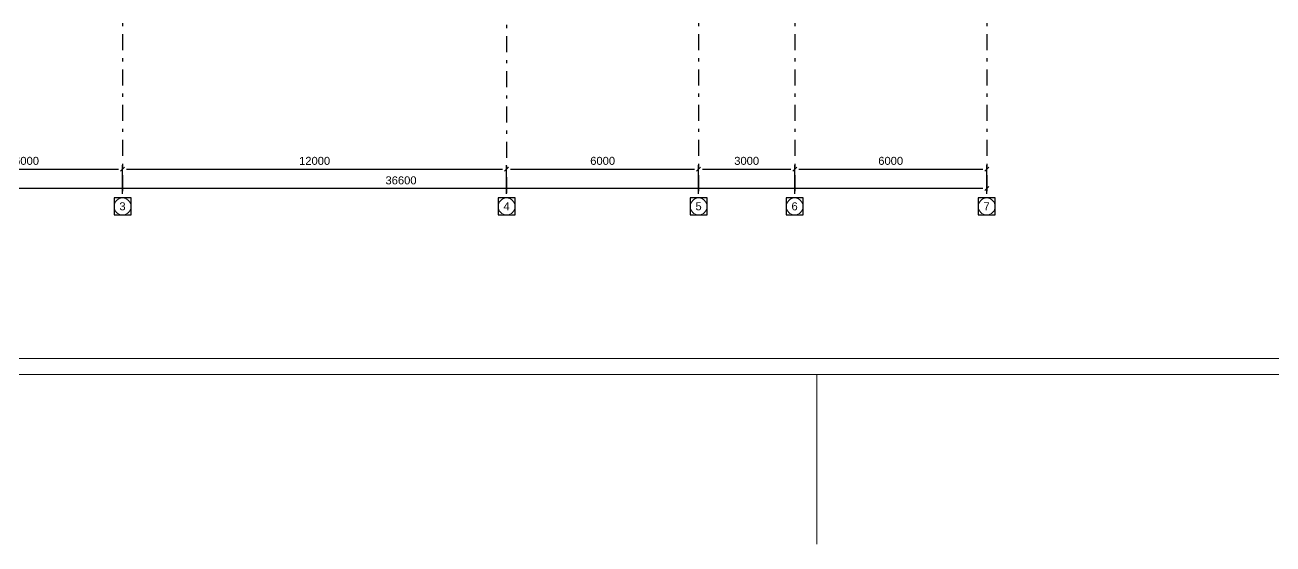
# Model space of a CAD drawing. Header units: metres. Extents: x -5 to 574, y -5 to 79.
# Drawn here: x 208.84 to 247.84, y -5.29 to 10.92 of the extents above; entities that cross this region are included whole.
import ezdxf
from ezdxf.enums import TextEntityAlignment as Align

# ---------------------------------------------------------------- set-up
doc = ezdxf.new("R2010")
doc.units = ezdxf.units.M
doc.header["$MEASUREMENT"] = 0
doc.linetypes.add('( Dashdot )', pattern=[1.001, 0.5, -0.25, 0.001, -0.25])
doc.layers.get('DEFPOINTS').update_dxf_attribs({"lineweight": 0})
doc.layers.add('Level 50', color=7, linetype='Continuous', lineweight=0)
doc.layers.add('YOLO_TABLE', color=1, linetype='Continuous')
doc.styles.add('Standard_0', font='arial.ttf')
doc.styles.add('Style-Arial', font='arial.ttf')
doc.dimstyles.get("Standard").update_dxf_attribs({"dimtxt": 0.00018, "dimasz": 0.00018, "dimexe": 0.0002, "dimexo": 0.0625, "dimgap": 9e-05, "dimtad": 0, "dimtih": 1, "dimtoh": 1, "dimdec": 4, "dimlfac": 1000, "dimzin": 0, "dimdsep": 46, "dimtxsty": 'Standard_0', "dimcen": 9e-05, "dimadec": 0, "dimazin": 0, "dimtfac": 1, "dimtdec": 4, "dimtofl": 0, "dimtmove": 0, "dimatfit": 0, "dimfxl": 0.01, "dimfxlon": 1, "dimtolj": 1, "dimtzin": 0, "dimarcsym": 0})

# ---------------------------------------------------------------- blocks, each defined once
blk = doc.blocks.new('_Oblique-1')
at = {"color": 0, "linetype": 'ByBlock', "lineweight": -2}
blk.add_line((0.5, 0.5), (-0.5, -0.5), dxfattribs=at)
blk = doc.blocks.new('*D447')
at = {"color": 0, "linetype": 'Continuous', "lineweight": -2, "transparency": 16777216}
for p, q in [((202.291, 5.641), (202.291, 5.937)), ((238.891, 5.641), (238.891, 5.937)), ((238.766, 5.812), (202.416, 5.812))]:
    blk.add_line(p, q, dxfattribs=at)
at = {"layer": 'DEFPOINTS', "color": 0, "linetype": 'Continuous', "lineweight": 0, "transparency": 16777216}
for p in [(202.291, 5.812), (202.291, 5.516), (238.891, 5.516)]:
    blk.add_point(p, dxfattribs=at)
at = {"color": 0, "linetype": 'Continuous', "lineweight": -2, "transparency": 16777216, "xscale": 0.125, "yscale": 0.125, "zscale": 0.125, "rotation": 180}
blk.add_blockref('_Oblique-1', (202.291, 5.812), dxfattribs=at)
at = {"color": 0, "linetype": 'Continuous', "lineweight": -2, "transparency": 16777216, "xscale": 0.125, "yscale": 0.125, "zscale": 0.125}
blk.add_blockref('_Oblique-1', (238.891, 5.812), dxfattribs=at)
at = {"color": 0, "linetype": 'Continuous', "lineweight": 0, "transparency": 16777216, "insert": (220.591, 6.065), "char_height": 0.25, "attachment_point": 5, "style": 'Style-Arial'}
blk.add_mtext('\\A1;36600', dxfattribs=at)
blk = doc.blocks.new('*U29')
at = {"color": 7, "linetype": 'Continuous', "lineweight": 0}
blk.add_line((0, -34.987), (0, -29.7), dxfattribs=at)
at = {"color": 7, "linetype": 'Continuous', "lineweight": 0, "flags": 128}
blk.add_lwpolyline([(42.05, 29.7), (42.05, -29.7), (-42.05, -29.7), (-42.05, 29.7), (42.05, 29.7)], close=True, dxfattribs=at)
at = {"layer": 'Level 50', "color": 7, "linetype": 'Continuous', "lineweight": 13}
blk.add_line((41.55, -29.2), (-41.25, -29.2), dxfattribs=at)
blk = doc.blocks.new('*D588')
at = {"color": 0, "linetype": 'Continuous', "lineweight": -2, "transparency": 16777216}
for p, q in [((205.891, 5.641), (205.891, 6.546)), ((206.016, 6.421), (211.766, 6.421)), ((211.891, 5.641), (211.891, 6.546))]:
    blk.add_line(p, q, dxfattribs=at)
at = {"layer": 'DEFPOINTS', "color": 0, "linetype": 'Continuous', "lineweight": 0, "transparency": 16777216}
for p in [(211.891, 6.421), (205.891, 5.516), (211.891, 5.516)]:
    blk.add_point(p, dxfattribs=at)
at = {"color": 0, "linetype": 'Continuous', "lineweight": -2, "transparency": 16777216, "xscale": 0.125, "yscale": 0.125, "zscale": 0.125, "rotation": 180}
blk.add_blockref('_Oblique-1', (205.891, 6.421), dxfattribs=at)
at = {"color": 0, "linetype": 'Continuous', "lineweight": -2, "transparency": 16777216, "xscale": 0.125, "yscale": 0.125, "zscale": 0.125}
blk.add_blockref('_Oblique-1', (211.891, 6.421), dxfattribs=at)
at = {"color": 0, "linetype": 'Continuous', "lineweight": 0, "transparency": 16777216, "insert": (208.891, 6.674), "char_height": 0.25, "attachment_point": 5, "style": 'Style-Arial'}
blk.add_mtext('\\A1;6000', dxfattribs=at)
blk = doc.blocks.new('*D589')
at = {"color": 0, "linetype": 'Continuous', "lineweight": -2, "transparency": 16777216}
for p, q in [((211.891, 5.641), (211.891, 6.546)), ((212.016, 6.421), (223.766, 6.421)), ((223.891, 5.641), (223.891, 6.546))]:
    blk.add_line(p, q, dxfattribs=at)
at = {"layer": 'DEFPOINTS', "color": 0, "linetype": 'Continuous', "lineweight": 0, "transparency": 16777216}
for p in [(223.891, 6.421), (211.891, 5.516), (223.891, 5.516)]:
    blk.add_point(p, dxfattribs=at)
at = {"color": 0, "linetype": 'Continuous', "lineweight": -2, "transparency": 16777216, "xscale": 0.125, "yscale": 0.125, "zscale": 0.125, "rotation": 180}
blk.add_blockref('_Oblique-1', (211.891, 6.421), dxfattribs=at)
at = {"color": 0, "linetype": 'Continuous', "lineweight": -2, "transparency": 16777216, "xscale": 0.125, "yscale": 0.125, "zscale": 0.125}
blk.add_blockref('_Oblique-1', (223.891, 6.421), dxfattribs=at)
at = {"color": 0, "linetype": 'Continuous', "lineweight": 0, "transparency": 16777216, "insert": (217.891, 6.674), "char_height": 0.25, "attachment_point": 5, "style": 'Style-Arial'}
blk.add_mtext('\\A1;12000', dxfattribs=at)
blk = doc.blocks.new('*D590')
at = {"color": 0, "linetype": 'Continuous', "lineweight": -2, "transparency": 16777216}
for p, q in [((223.891, 5.641), (223.891, 6.546)), ((224.016, 6.421), (229.766, 6.421)), ((229.891, 5.641), (229.891, 6.546))]:
    blk.add_line(p, q, dxfattribs=at)
at = {"layer": 'DEFPOINTS', "color": 0, "linetype": 'Continuous', "lineweight": 0, "transparency": 16777216}
for p in [(229.891, 6.421), (223.891, 5.516), (229.891, 5.516)]:
    blk.add_point(p, dxfattribs=at)
at = {"color": 0, "linetype": 'Continuous', "lineweight": -2, "transparency": 16777216, "xscale": 0.125, "yscale": 0.125, "zscale": 0.125, "rotation": 180}
blk.add_blockref('_Oblique-1', (223.891, 6.421), dxfattribs=at)
at = {"color": 0, "linetype": 'Continuous', "lineweight": -2, "transparency": 16777216, "xscale": 0.125, "yscale": 0.125, "zscale": 0.125}
blk.add_blockref('_Oblique-1', (229.891, 6.421), dxfattribs=at)
at = {"color": 0, "linetype": 'Continuous', "lineweight": 0, "transparency": 16777216, "insert": (226.891, 6.674), "char_height": 0.25, "attachment_point": 5, "style": 'Style-Arial'}
blk.add_mtext('\\A1;6000', dxfattribs=at)
blk = doc.blocks.new('*D591')
at = {"color": 0, "linetype": 'Continuous', "lineweight": -2, "transparency": 16777216}
for p, q in [((229.891, 5.641), (229.891, 6.546)), ((230.016, 6.421), (232.766, 6.421)), ((232.891, 5.641), (232.891, 6.546))]:
    blk.add_line(p, q, dxfattribs=at)
at = {"layer": 'DEFPOINTS', "color": 0, "linetype": 'Continuous', "lineweight": 0, "transparency": 16777216}
for p in [(232.891, 6.421), (229.891, 5.516), (232.891, 5.516)]:
    blk.add_point(p, dxfattribs=at)
at = {"color": 0, "linetype": 'Continuous', "lineweight": -2, "transparency": 16777216, "xscale": 0.125, "yscale": 0.125, "zscale": 0.125, "rotation": 180}
blk.add_blockref('_Oblique-1', (229.891, 6.421), dxfattribs=at)
at = {"color": 0, "linetype": 'Continuous', "lineweight": -2, "transparency": 16777216, "xscale": 0.125, "yscale": 0.125, "zscale": 0.125}
blk.add_blockref('_Oblique-1', (232.891, 6.421), dxfattribs=at)
at = {"color": 0, "linetype": 'Continuous', "lineweight": 0, "transparency": 16777216, "insert": (231.391, 6.674), "char_height": 0.25, "attachment_point": 5, "style": 'Style-Arial'}
blk.add_mtext('\\A1;3000', dxfattribs=at)
blk = doc.blocks.new('*D592')
at = {"color": 0, "linetype": 'Continuous', "lineweight": -2, "transparency": 16777216}
for p, q in [((232.891, 5.641), (232.891, 6.546)), ((233.016, 6.421), (238.766, 6.421)), ((238.891, 5.641), (238.891, 6.546))]:
    blk.add_line(p, q, dxfattribs=at)
at = {"layer": 'DEFPOINTS', "color": 0, "linetype": 'Continuous', "lineweight": 0, "transparency": 16777216}
for p in [(238.891, 6.421), (232.891, 5.516), (238.891, 5.516)]:
    blk.add_point(p, dxfattribs=at)
at = {"color": 0, "linetype": 'Continuous', "lineweight": -2, "transparency": 16777216, "xscale": 0.125, "yscale": 0.125, "zscale": 0.125, "rotation": 180}
blk.add_blockref('_Oblique-1', (232.891, 6.421), dxfattribs=at)
at = {"color": 0, "linetype": 'Continuous', "lineweight": -2, "transparency": 16777216, "xscale": 0.125, "yscale": 0.125, "zscale": 0.125}
blk.add_blockref('_Oblique-1', (238.891, 6.421), dxfattribs=at)
at = {"color": 0, "linetype": 'Continuous', "lineweight": 0, "transparency": 16777216, "insert": (235.891, 6.674), "char_height": 0.25, "attachment_point": 5, "style": 'Style-Arial'}
blk.add_mtext('\\A1;6000', dxfattribs=at)

msp = doc.modelspace()

# ---------------------------------------------------------------- linework, layer by layer
at = {"color": 1, "linetype": '( Dashdot )'}
for p, q in [((211.89089163, 53.52774686), (211.89089163, 5.51586884)), ((223.89089163, 53.47108186), (223.89089163, 5.51586884)), ((229.89089163, 53.52774686), (229.89089163, 5.51586884)), ((232.89089163, 53.52774686), (232.89089163, 5.51586884)), ((238.89089163, 53.52774686), (238.89089163, 5.51586884))]:
    msp.add_line(p, q, dxfattribs=at)
at = {"color": 7, "linetype": 'Continuous', "lineweight": 13}
for centre in [(211.89089163, 5.2525134), (223.89089163, 5.2525134), (229.89089163, 5.2525134), (232.89089163, 5.2525134), (238.89089163, 5.2525134)]:
    msp.add_circle(centre, 0.26335544, dxfattribs=at)
at = {"layer": 'YOLO_TABLE'}
for points in [[(211.62753619, 4.98915795), (212.15424708, 4.98915795), (212.15424708, 5.51586884), (211.62753619, 5.51586884)], [(223.62753619, 4.98915795), (224.15424708, 4.98915795), (224.15424708, 5.51586884), (223.62753619, 5.51586884)], [(229.62753619, 4.98915795), (230.15424708, 4.98915795), (230.15424708, 5.51586884), (229.62753619, 5.51586884)], [(232.62753619, 4.98915795), (233.15424708, 4.98915795), (233.15424708, 5.51586884), (232.62753619, 5.51586884)], [(238.62753619, 4.98915795), (239.15424708, 4.98915795), (239.15424708, 5.51586884), (238.62753619, 5.51586884)]]:
    msp.add_lwpolyline(points, close=True, dxfattribs=at)

# ---------------------------------------------------------------- block references
at = {"layer": 'Level 50', "color": 7, "linetype": 'Continuous', "lineweight": 13}
msp.add_blockref('*U29', (233.57998312, 29.69999445), dxfattribs=at)

# ---------------------------------------------------------------- texts
at = {"color": 7, "linetype": 'Continuous', "lineweight": 30, "style": 'Style-Arial'}
for s, p in [('3', (211.79119881, 5.38177603)), ('4', (223.79119881, 5.38177603)), ('5', (229.79119881, 5.38177603)), ('6', (232.79119881, 5.38177603)), ('7', (238.79119881, 5.38177603))]:
    msp.add_text(s, height=0.25, dxfattribs=at).set_placement(p, align=Align.TOP_LEFT)

# ---------------------------------------------------------------- dimensions: what is measured, and where the dimension line sits
at = {"color": 5, "linetype": 'Continuous', "lineweight": 0}
for base, p1, p2, picture, middle in [((211.89089163, 6.42146893), (205.89089163, 5.51586884), (211.89089163, 5.51586884), '*D588', (208.89089163, 6.67411218)), ((223.89089163, 6.42146893), (211.89089163, 5.51586884), (223.89089163, 5.51586884), '*D589', (217.89089163, 6.67411218)), ((229.89089163, 6.42146893), (223.89089163, 5.51586884), (229.89089163, 5.51586884), '*D590', (226.89089163, 6.67411218)), ((232.89089163, 6.42146893), (229.89089163, 5.51586884), (232.89089163, 5.51586884), '*D591', (231.39089163, 6.67419744)), ((238.89089163, 6.42146893), (232.89089163, 5.51586884), (238.89089163, 5.51586884), '*D592', (235.89089163, 6.67411218))]:
    dim = msp.add_linear_dim(base=base, p1=p1, p2=p2, dimstyle='Standard', override={"dimtxt": 0.25, "dimasz": 0.125, "dimexe": 0.125, "dimexo": 0.125, "dimgap": 0.125, "dimtad": 1, "dimtih": 0, "dimtoh": 0, "dimzin": 11, "dimtxsty": 'Style-Arial', "dimblk": '_Oblique-1', "dimfxlon": 0, "dimfrac": 2, "dimtzin": 11}, dxfattribs=at)
    dim.commit()
    dim.dimension.update_dxf_attribs({"geometry": picture, "text_midpoint": middle})
dim = msp.add_linear_dim(base=(202.29089163, 5.812469), p1=(238.89089163, 5.51586884), p2=(202.29089163, 5.51586884), angle=180, dimstyle='Standard', override={"dimtxt": 0.25, "dimasz": 0.125, "dimexe": 0.125, "dimexo": 0.125, "dimgap": 0.125, "dimtad": 1, "dimtih": 0, "dimtoh": 0, "dimzin": 11, "dimtxsty": 'Style-Arial', "dimblk": '_Oblique-1', "dimfxlon": 0, "dimfrac": 2, "dimtzin": 11}, dxfattribs=at)
dim.commit()
dim.dimension.update_dxf_attribs({"geometry": '*D447', "text_midpoint": (220.59089163, 6.06519752)})

doc.saveas('drawing.dxf')
